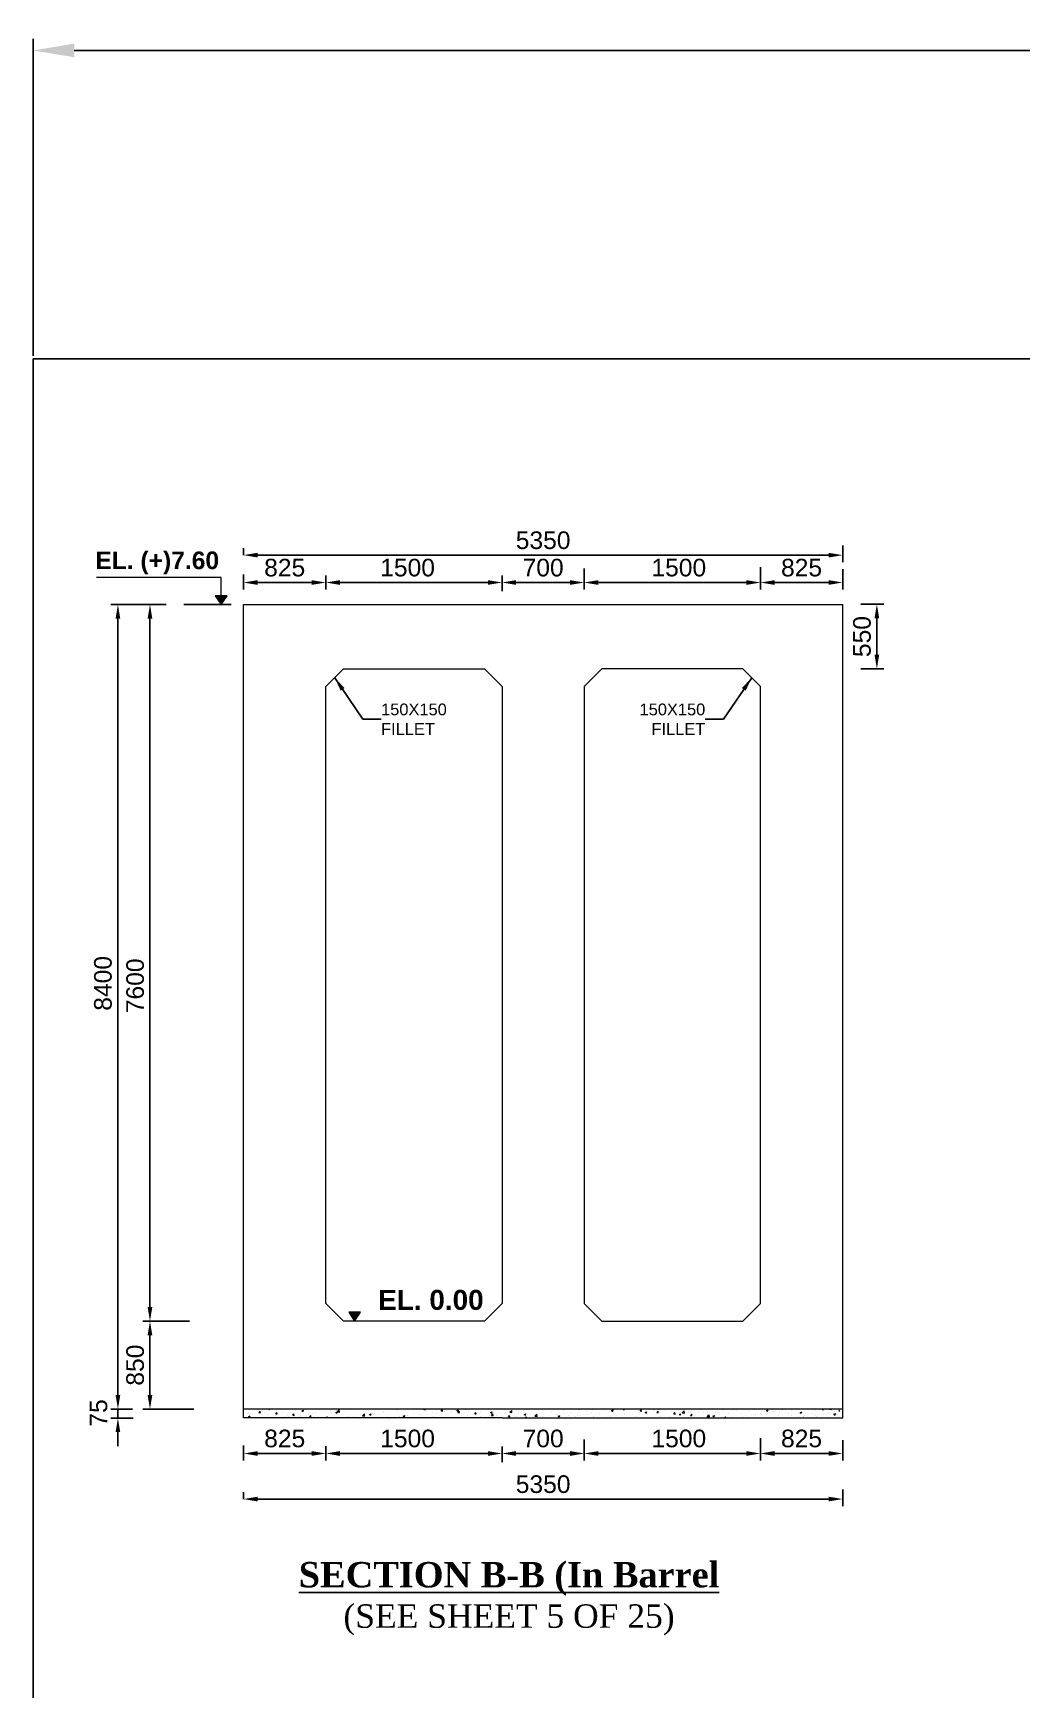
# Model space of a CAD drawing. Extents: x -358915 to 1258323, y -1667244 to -305611.
# Drawn here: x 348908 to 357326, y -1472801 to -1458699 of the extents above; entities that cross this region are included whole.
import ezdxf

# ---------------------------------------------------------------- set-up
doc = ezdxf.new("R2010")
doc.units = 0
doc.header["$LTSCALE"] = 300
doc.header["$MEASUREMENT"] = 0
doc.layers.get('0').update_dxf_attribs({"linetype": 'CONTINUOUS'})
doc.layers.get('DEFPOINTS').update_dxf_attribs({"linetype": 'CONTINUOUS'})
for name, color, linetype in [('Box', 7, 'CONTINUOUS'), ('LINE', 7, 'CONTINUOUS'), ('TEXT', 10, 'CONTINUOUS'), ('TXT', 7, 'CONTINUOUS')]:
    doc.layers.add(name, color=color, linetype=linetype)
doc.layers.add('Dim', color=7, linetype='CONTINUOUS', lineweight=9)
doc.styles.add('Arial', font='arial.ttf')
doc.styles.add('DIM', font='isocp3.shx')
doc.dimstyles.new('3', dxfattribs={"dimtxt": 225, "dimasz": 350, "dimexe": 100, "dimexo": 25, "dimgap": 9, "dimtad": 0, "dimdec": 0, "dimzin": 0, "dimdsep": 46, "dimtxsty": 'Standard', "dimcen": 0, "dimclrd": 5, "dimclre": 6, "dimclrt": 256, "dimadec": 0, "dimazin": 0, "dimtfac": 1, "dimtdec": 0, "dimtofl": 0, "dimtmove": 2, "dimatfit": 3, "dimfxl": 1, "dimtolj": 1, "dimtzin": 0, "dimarcsym": 0})
doc.dimstyles.new('dim_60', dxfattribs={"dimtxt": 120, "dimasz": 120, "dimexe": 60, "dimexo": 60, "dimgap": 50, "dimtad": 1, "dimdec": 0, "dimzin": 0, "dimdsep": 46, "dimtxsty": 'DIM', "dimcen": 0.09, "dimclrd": 5, "dimclre": 5, "dimclrt": 7, "dimadec": 0, "dimazin": 0, "dimtfac": 1, "dimtdec": 0, "dimtmove": 0, "dimatfit": 3, "dimfxl": 1, "dimtolj": 1, "dimtzin": 0, "dimarcsym": 0})

# ---------------------------------------------------------------- blocks, each defined once
blk = doc.blocks.new('*D307')
at = {"layer": 'DEFPOINTS', "color": 0, "transparency": 16777216}
for p in [(349903, -1463562), (350100, -1463562), (349947, -1469662)]:
    blk.add_point(p, dxfattribs=at)
at = {"layer": 'Dim', "color": 5, "lineweight": -2, "transparency": 16777216}
for p, q in [((350040, -1463562), (349843, -1463562)), ((349903, -1469542), (349903, -1463682)), ((349887, -1469662), (349843, -1469662))]:
    blk.add_line(p, q, dxfattribs=at)
at = {"layer": 'Dim', "color": 5, "transparency": 16777216}
for points in [[(349883, -1463682), (349923, -1463682), (349903, -1463562)], [(349883, -1469542), (349923, -1469542), (349903, -1469662)]]:
    blk.add_solid(points, dxfattribs=at)
at = {"layer": 'Dim', "color": 7, "transparency": 16777216, "insert": (349777, -1466808), "char_height": 150, "attachment_point": 5, "rotation": 90, "style": 'Arial'}
blk.add_mtext('\\A1;7600', dxfattribs=at)
blk = doc.blocks.new('*D308')
at = {"layer": 'DEFPOINTS', "color": 0, "transparency": 16777216}
for p in [(351400, -1463254), (352900, -1463375), (352900, -1463510)]:
    blk.add_point(p, dxfattribs=at)
at = {"layer": 'Dim', "color": 5, "lineweight": -2, "transparency": 16777216}
for p, q in [((351400, -1463314), (351400, -1463435)), ((351520, -1463375), (352780, -1463375)), ((352900, -1463450), (352900, -1463315))]:
    blk.add_line(p, q, dxfattribs=at)
at = {"layer": 'Dim', "color": 5, "transparency": 16777216}
for points in [[(351520, -1463355), (351520, -1463395), (351400, -1463375)], [(352780, -1463355), (352780, -1463395), (352900, -1463375)]]:
    blk.add_solid(points, dxfattribs=at)
at = {"layer": 'Dim', "color": 7, "transparency": 16777216, "insert": (352096, -1463249), "char_height": 150, "attachment_point": 5, "style": 'Arial'}
blk.add_mtext('\\A1;1500', dxfattribs=at)
blk = doc.blocks.new('*D309')
at = {"layer": 'DEFPOINTS', "color": 0, "transparency": 16777216}
for p in [(349785, -1470412), (349630, -1470487), (349820, -1470487)]:
    blk.add_point(p, dxfattribs=at)
at = {"layer": 'Dim', "color": 5, "lineweight": -2, "transparency": 16777216}
for p, q in [((349630, -1470292), (349630, -1470172)), ((349725, -1470412), (349570, -1470412)), ((349630, -1470412), (349630, -1470487)), ((349760, -1470487), (349570, -1470487)), ((349630, -1470607), (349630, -1470727))]:
    blk.add_line(p, q, dxfattribs=at)
at = {"layer": 'Dim', "color": 5, "transparency": 16777216}
for points in [[(349610, -1470292), (349650, -1470292), (349630, -1470412)], [(349610, -1470607), (349650, -1470607), (349630, -1470487)]]:
    blk.add_solid(points, dxfattribs=at)
at = {"layer": 'Dim', "color": 7, "transparency": 16777216, "insert": (349465, -1470444), "char_height": 150, "attachment_point": 5, "rotation": 90, "style": 'Arial'}
blk.add_mtext('\\A1;75', dxfattribs=at)
blk = doc.blocks.new('*D310')
at = {"layer": 'DEFPOINTS', "color": 0, "transparency": 16777216}
for p in [(349903, -1469662), (350300, -1469662), (350336, -1470412)]:
    blk.add_point(p, dxfattribs=at)
at = {"layer": 'Dim', "color": 5, "lineweight": -2, "transparency": 16777216}
for p, q in [((350240, -1469662), (349843, -1469662)), ((349903, -1470292), (349903, -1469782)), ((350276, -1470412), (349843, -1470412))]:
    blk.add_line(p, q, dxfattribs=at)
at = {"layer": 'Dim', "color": 5, "transparency": 16777216}
for points in [[(349883, -1469782), (349923, -1469782), (349903, -1469662)], [(349883, -1470292), (349923, -1470292), (349903, -1470412)]]:
    blk.add_solid(points, dxfattribs=at)
at = {"layer": 'Dim', "color": 7, "transparency": 16777216, "insert": (349777, -1470037), "char_height": 150, "attachment_point": 5, "rotation": 90, "style": 'Arial'}
blk.add_mtext('\\A1;850', dxfattribs=at)
blk = doc.blocks.new('*D311')
at = {"layer": 'DEFPOINTS', "color": 0, "transparency": 16777216}
for p in [(350700, -1463247), (351400, -1463254), (350700, -1463375)]:
    blk.add_point(p, dxfattribs=at)
at = {"layer": 'Dim', "color": 5, "lineweight": -2, "transparency": 16777216}
for p, q in [((350700, -1463307), (350700, -1463435)), ((351280, -1463375), (350820, -1463375)), ((351400, -1463314), (351400, -1463435))]:
    blk.add_line(p, q, dxfattribs=at)
at = {"layer": 'Dim', "color": 5, "transparency": 16777216}
for points in [[(350820, -1463355), (350820, -1463395), (350700, -1463375)], [(351280, -1463355), (351280, -1463395), (351400, -1463375)]]:
    blk.add_solid(points, dxfattribs=at)
at = {"layer": 'Dim', "color": 7, "transparency": 16777216, "insert": (351050, -1463249), "char_height": 150, "attachment_point": 5, "style": 'Arial'}
blk.add_mtext('\\A1;825', dxfattribs=at)
blk = doc.blocks.new('*D312')
at = {"layer": 'DEFPOINTS', "color": 0, "transparency": 16777216}
for p in [(353600, -1463225), (353600, -1463375), (352900, -1463489)]:
    blk.add_point(p, dxfattribs=at)
at = {"layer": 'Dim', "color": 5, "lineweight": -2, "transparency": 16777216}
for p, q in [((352900, -1463429), (352900, -1463315)), ((353020, -1463375), (353480, -1463375)), ((353600, -1463285), (353600, -1463435))]:
    blk.add_line(p, q, dxfattribs=at)
at = {"layer": 'Dim', "color": 5, "transparency": 16777216}
for points in [[(353020, -1463355), (353020, -1463395), (352900, -1463375)], [(353480, -1463355), (353480, -1463395), (353600, -1463375)]]:
    blk.add_solid(points, dxfattribs=at)
at = {"layer": 'Dim', "color": 7, "transparency": 16777216, "insert": (353250, -1463249), "char_height": 150, "attachment_point": 5, "style": 'Arial'}
blk.add_mtext('\\A1;700', dxfattribs=at)
blk = doc.blocks.new('*D313')
at = {"layer": 'DEFPOINTS', "color": 0, "transparency": 16777216}
for p in [(355800, -1463001), (350700, -1463202), (355800, -1463142)]:
    blk.add_point(p, dxfattribs=at)
at = {"layer": 'Dim', "color": 5, "lineweight": -2, "transparency": 16777216}
for p, q in [((350700, -1463142), (350700, -1463082)), ((355800, -1463061), (355800, -1463202)), ((350820, -1463142), (355680, -1463142))]:
    blk.add_line(p, q, dxfattribs=at)
at = {"layer": 'Dim', "color": 5, "transparency": 16777216}
for points in [[(350820, -1463122), (350820, -1463162), (350700, -1463142)], [(355680, -1463122), (355680, -1463162), (355800, -1463142)]]:
    blk.add_solid(points, dxfattribs=at)
at = {"layer": 'Dim', "color": 7, "transparency": 16777216, "insert": (353250, -1463016), "char_height": 150, "attachment_point": 5, "style": 'Arial'}
blk.add_mtext('\\A1;5350', dxfattribs=at)
blk = doc.blocks.new('*D314')
at = {"layer": 'DEFPOINTS', "color": 0, "transparency": 16777216}
for p in [(349913, -1463562), (349630, -1470412), (349813, -1470412)]:
    blk.add_point(p, dxfattribs=at)
at = {"layer": 'Dim', "color": 5, "lineweight": -2, "transparency": 16777216}
for p, q in [((349853, -1463562), (349570, -1463562)), ((349630, -1463682), (349630, -1470292)), ((349753, -1470412), (349570, -1470412))]:
    blk.add_line(p, q, dxfattribs=at)
at = {"layer": 'Dim', "color": 5, "transparency": 16777216}
for points in [[(349610, -1463682), (349650, -1463682), (349630, -1463562)], [(349610, -1470292), (349650, -1470292), (349630, -1470412)]]:
    blk.add_solid(points, dxfattribs=at)
at = {"layer": 'Dim', "color": 7, "transparency": 16777216, "insert": (349503, -1466787), "char_height": 150, "attachment_point": 5, "rotation": 90, "style": 'Arial'}
blk.add_mtext('\\A1;8400', dxfattribs=at)
blk = doc.blocks.new('*D315')
at = {"layer": 'DEFPOINTS', "color": 0, "transparency": 16777216}
for p in [(353600, -1463197), (355100, -1463253), (353600, -1463375)]:
    blk.add_point(p, dxfattribs=at)
at = {"layer": 'Dim', "color": 5, "lineweight": -2, "transparency": 16777216}
for p, q in [((353600, -1463257), (353600, -1463435)), ((354980, -1463375), (353720, -1463375)), ((355100, -1463313), (355100, -1463435))]:
    blk.add_line(p, q, dxfattribs=at)
at = {"layer": 'Dim', "color": 5, "transparency": 16777216}
for points in [[(353720, -1463355), (353720, -1463395), (353600, -1463375)], [(354980, -1463355), (354980, -1463395), (355100, -1463375)]]:
    blk.add_solid(points, dxfattribs=at)
at = {"layer": 'Dim', "color": 7, "transparency": 16777216, "insert": (354405, -1463249), "char_height": 150, "attachment_point": 5, "style": 'Arial'}
blk.add_mtext('\\A1;1500', dxfattribs=at)
blk = doc.blocks.new('*D316')
at = {"layer": 'DEFPOINTS', "color": 0, "transparency": 16777216}
for p in [(355100, -1463185), (355800, -1463202), (355800, -1463375)]:
    blk.add_point(p, dxfattribs=at)
at = {"layer": 'Dim', "color": 5, "lineweight": -2, "transparency": 16777216}
for p, q in [((355100, -1463245), (355100, -1463435)), ((355800, -1463262), (355800, -1463435)), ((355220, -1463375), (355680, -1463375))]:
    blk.add_line(p, q, dxfattribs=at)
at = {"layer": 'Dim', "color": 5, "transparency": 16777216}
for points in [[(355220, -1463355), (355220, -1463395), (355100, -1463375)], [(355680, -1463355), (355680, -1463395), (355800, -1463375)]]:
    blk.add_solid(points, dxfattribs=at)
at = {"layer": 'Dim', "color": 7, "transparency": 16777216, "insert": (355450, -1463249), "char_height": 150, "attachment_point": 5, "style": 'Arial'}
blk.add_mtext('\\A1;825', dxfattribs=at)
blk = doc.blocks.new('*D336')
at = {"layer": 'DEFPOINTS', "color": 0, "transparency": 16777216}
for p in [(355895, -1463560), (355895, -1464110), (356091, -1464110)]:
    blk.add_point(p, dxfattribs=at)
at = {"layer": 'Dim', "color": 5, "lineweight": -2, "transparency": 16777216}
for p, q in [((355955, -1463560), (356151, -1463560)), ((356091, -1463680), (356091, -1463990)), ((355955, -1464110), (356151, -1464110))]:
    blk.add_line(p, q, dxfattribs=at)
at = {"layer": 'Dim', "color": 5, "transparency": 16777216}
for points in [[(356071, -1463680), (356111, -1463680), (356091, -1463560)], [(356071, -1463990), (356111, -1463990), (356091, -1464110)]]:
    blk.add_solid(points, dxfattribs=at)
at = {"layer": 'Dim', "color": 7, "transparency": 16777216, "insert": (355965, -1463835), "char_height": 150, "attachment_point": 5, "rotation": 90, "style": 'Arial'}
blk.add_mtext('\\A1;550', dxfattribs=at)
blk = doc.blocks.new('*D380')
at = {"layer": 'DEFPOINTS', "color": 0, "transparency": 16777216}
for p in [(355800, -1471036), (350700, -1471237), (355800, -1471177)]:
    blk.add_point(p, dxfattribs=at)
at = {"layer": 'Dim', "color": 5, "lineweight": -2, "transparency": 16777216}
for p, q in [((350700, -1471177), (350700, -1471117)), ((355800, -1471096), (355800, -1471237)), ((350820, -1471177), (355680, -1471177))]:
    blk.add_line(p, q, dxfattribs=at)
at = {"layer": 'Dim', "color": 5, "transparency": 16777216}
for points in [[(350820, -1471157), (350820, -1471197), (350700, -1471177)], [(355680, -1471157), (355680, -1471197), (355800, -1471177)]]:
    blk.add_solid(points, dxfattribs=at)
at = {"layer": 'Dim', "color": 7, "transparency": 16777216, "insert": (353250, -1471051), "char_height": 150, "attachment_point": 5, "style": 'Arial'}
blk.add_mtext('\\A1;5350', dxfattribs=at)
blk = doc.blocks.new('*D381')
at = {"layer": 'DEFPOINTS', "color": 0, "transparency": 16777216}
for p in [(351400, -1470668), (352900, -1470789), (352900, -1470923)]:
    blk.add_point(p, dxfattribs=at)
at = {"layer": 'Dim', "color": 5, "lineweight": -2, "transparency": 16777216}
for p, q in [((351400, -1470728), (351400, -1470849)), ((352900, -1470863), (352900, -1470729)), ((351520, -1470789), (352780, -1470789))]:
    blk.add_line(p, q, dxfattribs=at)
at = {"layer": 'Dim', "color": 5, "transparency": 16777216}
for points in [[(351520, -1470769), (351520, -1470809), (351400, -1470789)], [(352780, -1470769), (352780, -1470809), (352900, -1470789)]]:
    blk.add_solid(points, dxfattribs=at)
at = {"layer": 'Dim', "color": 7, "transparency": 16777216, "insert": (352096, -1470662), "char_height": 150, "attachment_point": 5, "style": 'Arial'}
blk.add_mtext('\\A1;1500', dxfattribs=at)
blk = doc.blocks.new('*D382')
at = {"layer": 'DEFPOINTS', "color": 0, "transparency": 16777216}
for p in [(350700, -1470661), (351400, -1470668), (350700, -1470789)]:
    blk.add_point(p, dxfattribs=at)
at = {"layer": 'Dim', "color": 5, "lineweight": -2, "transparency": 16777216}
for p, q in [((350700, -1470721), (350700, -1470849)), ((351400, -1470728), (351400, -1470849)), ((351280, -1470789), (350820, -1470789))]:
    blk.add_line(p, q, dxfattribs=at)
at = {"layer": 'Dim', "color": 5, "transparency": 16777216}
for points in [[(350820, -1470769), (350820, -1470809), (350700, -1470789)], [(351280, -1470769), (351280, -1470809), (351400, -1470789)]]:
    blk.add_solid(points, dxfattribs=at)
at = {"layer": 'Dim', "color": 7, "transparency": 16777216, "insert": (351050, -1470662), "char_height": 150, "attachment_point": 5, "style": 'Arial'}
blk.add_mtext('\\A1;825', dxfattribs=at)
blk = doc.blocks.new('*D383')
at = {"layer": 'DEFPOINTS', "color": 0, "transparency": 16777216}
for p in [(353600, -1470638), (353600, -1470789), (352900, -1470902)]:
    blk.add_point(p, dxfattribs=at)
at = {"layer": 'Dim', "color": 5, "lineweight": -2, "transparency": 16777216}
for p, q in [((352900, -1470842), (352900, -1470729)), ((353600, -1470698), (353600, -1470849)), ((353020, -1470789), (353480, -1470789))]:
    blk.add_line(p, q, dxfattribs=at)
at = {"layer": 'Dim', "color": 5, "transparency": 16777216}
for points in [[(353020, -1470769), (353020, -1470809), (352900, -1470789)], [(353480, -1470769), (353480, -1470809), (353600, -1470789)]]:
    blk.add_solid(points, dxfattribs=at)
at = {"layer": 'Dim', "color": 7, "transparency": 16777216, "insert": (353250, -1470662), "char_height": 150, "attachment_point": 5, "style": 'Arial'}
blk.add_mtext('\\A1;700', dxfattribs=at)
blk = doc.blocks.new('*D384')
at = {"layer": 'DEFPOINTS', "color": 0, "transparency": 16777216}
for p in [(353600, -1470611), (355100, -1470667), (353600, -1470789)]:
    blk.add_point(p, dxfattribs=at)
at = {"layer": 'Dim', "color": 5, "lineweight": -2, "transparency": 16777216}
for p, q in [((353600, -1470671), (353600, -1470849)), ((355100, -1470727), (355100, -1470849)), ((354980, -1470789), (353720, -1470789))]:
    blk.add_line(p, q, dxfattribs=at)
at = {"layer": 'Dim', "color": 5, "transparency": 16777216}
for points in [[(353720, -1470769), (353720, -1470809), (353600, -1470789)], [(354980, -1470769), (354980, -1470809), (355100, -1470789)]]:
    blk.add_solid(points, dxfattribs=at)
at = {"layer": 'Dim', "color": 7, "transparency": 16777216, "insert": (354405, -1470662), "char_height": 150, "attachment_point": 5, "style": 'Arial'}
blk.add_mtext('\\A1;1500', dxfattribs=at)
blk = doc.blocks.new('*D385')
at = {"layer": 'DEFPOINTS', "color": 0, "transparency": 16777216}
for p in [(355100, -1470599), (355800, -1470616), (355800, -1470789)]:
    blk.add_point(p, dxfattribs=at)
at = {"layer": 'Dim', "color": 5, "lineweight": -2, "transparency": 16777216}
for p, q in [((355100, -1470659), (355100, -1470849)), ((355800, -1470676), (355800, -1470849)), ((355220, -1470789), (355680, -1470789))]:
    blk.add_line(p, q, dxfattribs=at)
at = {"layer": 'Dim', "color": 5, "transparency": 16777216}
for points in [[(355220, -1470769), (355220, -1470809), (355100, -1470789)], [(355680, -1470769), (355680, -1470809), (355800, -1470789)]]:
    blk.add_solid(points, dxfattribs=at)
at = {"layer": 'Dim', "color": 7, "transparency": 16777216, "insert": (355450, -1470662), "char_height": 150, "attachment_point": 5, "style": 'Arial'}
blk.add_mtext('\\A1;825', dxfattribs=at)
blk = doc.blocks.new('*D1498')
at = {"layer": 'DEFPOINTS', "color": 0, "ltscale": 0.5, "transparency": 16777216}
for p in [(384873, -1458846), (348908, -1461471), (384873, -1461471)]:
    blk.add_point(p, dxfattribs=at)
at = {"layer": 'LINE', "color": 6, "lineweight": -2, "ltscale": 0.5, "transparency": 16777216}
for p, q in [((348908, -1461446), (348908, -1458746)), ((384873, -1461446), (384873, -1458746))]:
    blk.add_line(p, q, dxfattribs=at)
at = {"layer": 'LINE', "color": 5, "lineweight": -2, "ltscale": 0.5, "transparency": 16777216}
for p, q in [((349258, -1458846), (366357, -1458846)), ((384523, -1458846), (367425, -1458846))]:
    blk.add_line(p, q, dxfattribs=at)
at = {"layer": 'LINE', "color": 5, "ltscale": 0.5, "transparency": 16777216}
for points in [[(349258, -1458788), (349258, -1458904), (348908, -1458846)], [(384523, -1458788), (384523, -1458904), (384873, -1458846)]]:
    blk.add_solid(points, dxfattribs=at)
at = {"layer": 'LINE', "ltscale": 0.5, "transparency": 16777216, "insert": (366891, -1458846), "char_height": 225, "attachment_point": 5}
blk.add_mtext('\\A1;35965', dxfattribs=at)

msp = doc.modelspace()

# ---------------------------------------------------------------- hatches: boundary and pattern name
at = {"layer": 'Dim', "ltscale": 500}
h = msp.add_hatch(color=15, dxfattribs=at)
h.dxf.hatch_style = 1
h.paths.add_polyline_path([(350509, -1463487.3), (350459.3, -1463487.3), (350509, -1463561.2)])
h.paths.add_polyline_path([(350558.7, -1463487.3), (350509, -1463487.3), (350509, -1463561.2)])
h = msp.add_hatch(color=15, dxfattribs=at)
h.dxf.hatch_style = 1
h.paths.add_polyline_path([(351644.9, -1469587.3), (351595.2, -1469587.3), (351644.9, -1469661.2)])
h.paths.add_polyline_path([(351694.6, -1469587.3), (351644.9, -1469587.3), (351644.9, -1469661.2)])

# ---------------------------------------------------------------- linework, layer by layer
at = {"color": 7, "lineweight": 15}
for p, q in [((355800.4, -1470411.2), (350700.4, -1470411.2)), ((352900.6, -1470485.7), (350700.4, -1470485.7)), ((352900.6, -1470485.7), (355800.4, -1470485.7))]:
    msp.add_line(p, q, dxfattribs=at)
for points in [[(350700.4, -1470485.7), (350700.4, -1463561.2)], [(350700.4, -1463561.2), (355800.4, -1463561.2)], [(355800.4, -1470485.7), (355800.4, -1463561.2)]]:
    msp.add_lwpolyline(points, dxfattribs=at)
for points in [[(351550.4, -1464110.1), (352750.4, -1464110.1), (352900.4, -1464260.1), (352900.4, -1469511.2), (352750.4, -1469661.2), (351550.4, -1469661.2), (351400.4, -1469511.2), (351400.4, -1464260.1)], [(354950.4, -1464110.1), (353750.4, -1464110.1), (353600.4, -1464260.1), (353600.4, -1469511.2), (353750.4, -1469661.2), (354950.4, -1469661.2), (355100.4, -1469511.2), (355100.4, -1464260.1)]]:
    msp.add_lwpolyline(points, close=True, dxfattribs=at)
at = {"layer": 'Box', "color": 8}
msp.add_lwpolyline([(350594.8, -1463561.2), (350191.5, -1463561.2)], dxfattribs=at)
at = {"layer": 'Dim', "ltscale": 500}
msp.add_lwpolyline([(350509, -1463487.3), (350509, -1463333.3), (349447, -1463333.3)], dxfattribs=at)
for points in [[(350509, -1463561.2), (350558.7, -1463487.3), (350459.3, -1463487.3)], [(351644.9, -1469661.2), (351694.6, -1469587.3), (351595.2, -1469587.3)]]:
    msp.add_lwpolyline(points, close=True, dxfattribs=at)
at = {"layer": 'LINE', "lineweight": 18}
msp.add_line((350700.4, -1469661.2), (350700.4, -1469660.1), dxfattribs=at)
at = {"layer": 'LINE', "color": 2, "lineweight": 15}
for p, q in [((350732.5, -1470445), (350732.5, -1470445)), ((350741.5, -1470472.7), (350755.5, -1470467.3)), ((350744.6, -1470437.1), (350744.6, -1470437.1)), ((350751.5, -1470479.4), (350755.5, -1470467.3)), ((350757, -1470454.6), (350757, -1470454.6)), ((350773.5, -1470451.3), (350773.5, -1470451.3)), ((350831, -1470438.9), (350840.7, -1470427.4)), ((350831, -1470438.9), (350843, -1470440)), ((350843, -1470440), (350840.7, -1470427.4)), ((350858.8, -1470428.4), (350858.8, -1470428.4)), ((350861.2, -1470417.1), (350861.2, -1470417.1)), ((350863.8, -1470459.1), (350863.8, -1470459.1)), ((350876.2, -1470437.3), (350876.2, -1470437.3)), ((350908.9, -1470421.8), (350908.9, -1470421.8)), ((350909.1, -1470461), (350909.1, -1470461)), ((350914, -1470411.2), (350919.5, -1470414.9)), ((350919.5, -1470414.9), (350920.8, -1470411.2)), ((350970.5, -1470463.6), (350970.5, -1470463.6)), ((350974.5, -1470451.5), (350984.1, -1470440)), ((350974.5, -1470451.5), (350986.4, -1470452.5)), ((350977.2, -1470424.5), (350977.2, -1470424.5)), ((350986.4, -1470452.5), (350984.1, -1470440)), ((350984.6, -1470411.8), (350984.6, -1470411.8)), ((351025.8, -1470441), (351025.8, -1470441)), ((351077.3, -1470468.1), (351077.3, -1470468.1)), ((351108.4, -1470467.5), (351108.4, -1470467.5)), ((351117.9, -1470464), (351127.6, -1470452.5)), ((351117.9, -1470464), (351129.9, -1470465.1)), ((351129.9, -1470465.1), (351127.6, -1470452.5)), ((351142.4, -1470420.9), (351142.4, -1470420.9)), ((351181.3, -1470462), (351181.3, -1470462)), ((351184.1, -1470457.5), (351184.1, -1470457.5)), ((351197, -1470424.2), (351211, -1470418.8)), ((351197, -1470424.2), (351207, -1470430.9)), ((351207, -1470430.9), (351211, -1470418.8)), ((351261.4, -1470476.6), (351271, -1470465.1)), ((351273.3, -1470477.6), (351271, -1470465.1)), ((351282.4, -1470449.2), (351282.4, -1470449.2)), ((351310.5, -1470440.9), (351310.5, -1470440.9)), ((351360.5, -1470434.3), (351360.5, -1470434.3)), ((351386.2, -1470434.2), (351386.2, -1470434.2)), ((351436.3, -1470424.3), (351436.3, -1470424.3)), ((351452.1, -1470450.9), (351452.1, -1470450.9)), ((351484.4, -1470440.2), (351498.4, -1470434.9)), ((351484.4, -1470440.2), (351494.4, -1470447)), ((351488.9, -1470420.1), (351488.9, -1470420.1)), ((351494.4, -1470447), (351498.4, -1470434.9)), ((351499, -1470434.5), (351516.8, -1470437.3)), ((351499.1, -1470434.4), (351514.7, -1470418.2)), ((351516.8, -1470437.3), (351514.6, -1470418.3)), ((351568.7, -1470430.9), (351568.7, -1470430.9)), ((351691.4, -1470458.9), (351691.4, -1470458.9)), ((351712.5, -1470467.5), (351728.1, -1470451.3)), ((351712.5, -1470467.6), (351730.3, -1470470.4)), ((351730.3, -1470470.4), (351728, -1470451.4)), ((351762.1, -1470453.4), (351762.1, -1470453.4)), ((351771.9, -1470456.3), (351785.9, -1470450.9)), ((351771.9, -1470456.3), (351781.8, -1470463)), ((351781.8, -1470463), (351785.9, -1470450.9)), ((351794.1, -1470444.8), (351794.1, -1470444.8)), ((351812.2, -1470446.8), (351812.2, -1470446.8)), ((351887.9, -1470436.8), (351887.9, -1470436.8)), ((351895.1, -1470432), (351895.1, -1470432)), ((351999, -1470417), (351999, -1470417)), ((352014.2, -1470420.2), (352014.2, -1470420.2)), ((352059.3, -1470472.3), (352073.3, -1470466.9)), ((352064.3, -1470413.6), (352064.3, -1470413.6)), ((352069.2, -1470479), (352073.3, -1470466.9)), ((352143.6, -1470450.1), (352143.6, -1470450.1)), ((352200.3, -1470456.7), (352200.3, -1470456.7)), ((352213.7, -1470465.9), (352213.7, -1470465.9)), ((352232.4, -1470411.2), (352237.3, -1470414.5)), ((352237.3, -1470414.5), (352238.4, -1470411.2)), ((352237.8, -1470414), (352240.1, -1470411.2)), ((352237.8, -1470414), (352249.7, -1470415)), ((352249.7, -1470415), (352249, -1470411.2)), ((352260.3, -1470430.1), (352260.3, -1470430.1)), ((352263.8, -1470459.3), (352263.8, -1470459.3)), ((352290.7, -1470415.5), (352290.7, -1470415.5)), ((352304.1, -1470441.7), (352304.1, -1470441.7)), ((352339.5, -1470449.3), (352339.5, -1470449.3)), ((352381.2, -1470426.5), (352390.9, -1470415.1)), ((352381.2, -1470426.5), (352393.2, -1470427.6)), ((352393.2, -1470427.6), (352390.9, -1470415.1)), ((352397.4, -1470420), (352397.4, -1470420)), ((352406.8, -1470427.6), (352406.8, -1470427.6)), ((352424.8, -1470454), (352424.8, -1470454)), ((352465.8, -1470432.7), (352465.8, -1470432.7)), ((352504.2, -1470424.5), (352504.2, -1470424.5)), ((352507.8, -1470414.8), (352507.8, -1470414.8)), ((352514.8, -1470423.8), (352528.8, -1470418.4)), ((352514.8, -1470423.8), (352524.7, -1470430.5)), ((352515.9, -1470426.1), (352515.9, -1470426.1)), ((352524.7, -1470430.5), (352528.8, -1470418.4)), ((352524.7, -1470439.1), (352534.3, -1470427.6)), ((352524.7, -1470439.1), (352536.6, -1470440.1)), ((352536.6, -1470440.1), (352534.3, -1470427.6)), ((352541.5, -1470434), (352541.5, -1470434)), ((352591.7, -1470416.1), (352591.7, -1470416.1)), ((352609.3, -1470466.4), (352609.3, -1470466.4)), ((352610.9, -1470429.1), (352610.9, -1470429.1)), ((352658.1, -1470413.9), (352658.1, -1470413.9)), ((352668.1, -1470451.6), (352677.8, -1470440.2)), ((352668.1, -1470451.6), (352680.1, -1470452.7)), ((352680.1, -1470452.7), (352677.8, -1470440.2)), ((352712, -1470452.3), (352712, -1470452.3)), ((352717.7, -1470433.6), (352717.7, -1470433.6)), ((352791.2, -1470461.8), (352791.2, -1470461.8)), ((352802.2, -1470439.8), (352816.2, -1470434.4)), ((352802.2, -1470439.8), (352812.1, -1470446.5)), ((352811.6, -1470464.2), (352821.2, -1470452.7)), ((352811.6, -1470464.2), (352823.5, -1470465.2)), ((352812.1, -1470446.5), (352816.2, -1470434.4)), ((352813, -1470439.5), (352813, -1470439.5)), ((352823.5, -1470465.2), (352821.2, -1470452.7)), ((352824.5, -1470438.1), (352824.5, -1470438.1)), ((352851.1, -1470463.9), (352851.1, -1470463.9)), ((352916.9, -1470424.5), (352916.9, -1470424.5)), ((352917.5, -1470445.2), (352917.5, -1470445.2)), ((352931.2, -1470442.6), (352931.2, -1470442.6)), ((352955, -1470476.7), (352964.7, -1470465.3)), ((352967, -1470477.8), (352964.7, -1470465.3)), ((352966.6, -1470438.3), (352984.4, -1470441.1)), ((352966.7, -1470438.2), (352982.3, -1470422)), ((352967.5, -1470438.6), (352967.5, -1470438.6)), ((352967.8, -1470443.9), (352967.8, -1470443.9)), ((352984.4, -1470441.1), (352982.2, -1470422.1)), ((353038, -1470447.1), (353038, -1470447.1)), ((353043.3, -1470428.6), (353043.3, -1470428.6)), ((353084.4, -1470423.9), (353084.4, -1470423.9)), ((353089.6, -1470455.8), (353103.6, -1470450.4)), ((353089.6, -1470455.8), (353099.6, -1470462.5)), ((353099.6, -1470462.5), (353103.6, -1470450.4)), ((353118.2, -1470464.2), (353118.2, -1470464.2)), ((353144.8, -1470451.6), (353144.8, -1470451.6)), ((353169.6, -1470412), (353169.6, -1470412)), ((353180.2, -1470471.3), (353195.7, -1470455.1)), ((353197.9, -1470474.2), (353195.7, -1470455.2)), ((353222, -1470449.2), (353222, -1470449.2)), ((353251.5, -1470456.1), (353251.5, -1470456.1)), ((353324.7, -1470435.1), (353324.7, -1470435.1)), ((353358.3, -1470460.6), (353358.3, -1470460.6)), ((353369.1, -1470457.7), (353369.1, -1470457.7)), ((353377, -1470471.8), (353391, -1470466.5)), ((353387, -1470478.6), (353391, -1470466.5)), ((353419.2, -1470451.1), (353419.2, -1470451.1)), ((353425.7, -1470422.3), (353425.7, -1470422.3)), ((353465.1, -1470465.1), (353465.1, -1470465.1)), ((353494.9, -1470441.1), (353494.9, -1470441.1)), ((353542.7, -1470463.1), (353542.7, -1470463.1)), ((353550.8, -1470411.2), (353555, -1470414)), ((353555, -1470414), (353556, -1470411.2)), ((353621.2, -1470424.5), (353621.2, -1470424.5)), ((353629.9, -1470459.8), (353629.9, -1470459.8)), ((353659.3, -1470443.1), (353659.3, -1470443.1)), ((353671.3, -1470417.9), (353671.3, -1470417.9)), ((353730.9, -1470447), (353730.9, -1470447)), ((353776, -1470423.1), (353776, -1470423.1)), ((353823.9, -1470467), (353823.9, -1470467)), ((353832.5, -1470423.4), (353846.5, -1470418)), ((353832.5, -1470423.4), (353842.5, -1470430.1)), ((353834.8, -1470432), (353834.8, -1470432)), ((353842.5, -1470430.1), (353846.5, -1470418)), ((353870.8, -1470463.6), (353870.8, -1470463.6)), ((353931.5, -1470414.2), (353934, -1470411.2)), ((353931.5, -1470414.2), (353943.4, -1470415.2)), ((353937.5, -1470417.9), (353937.5, -1470417.9)), ((353940.5, -1470447), (353940.5, -1470447)), ((353943.4, -1470415.2), (353942.7, -1470411.2)), ((353946.6, -1470453.6), (353946.6, -1470453.6)), ((354057.2, -1470426.9), (354057.2, -1470426.9)), ((354072.9, -1470437), (354072.9, -1470437)), ((354074.9, -1470426.7), (354084.6, -1470415.2)), ((354074.9, -1470426.7), (354086.9, -1470427.8)), ((354080.8, -1470412.9), (354080.8, -1470412.9)), ((354086.9, -1470427.8), (354084.5, -1470415.2)), ((354119.9, -1470439.4), (354133.9, -1470434)), ((354119.9, -1470439.4), (354129.9, -1470446.1)), ((354122.9, -1470430.4), (354122.9, -1470430.4)), ((354129.9, -1470446.1), (354133.9, -1470434)), ((354139.9, -1470456.7), (354139.9, -1470456.7)), ((354187.6, -1470417.4), (354187.6, -1470417.4)), ((354198.7, -1470420.4), (354198.7, -1470420.4)), ((354218.4, -1470439.3), (354228, -1470427.8)), ((354218.4, -1470439.3), (354230.3, -1470440.3)), ((354230.3, -1470440.3), (354228, -1470427.8)), ((354234.9, -1470411.2), (354238.6, -1470411.8)), ((354238.6, -1470411.8), (354238.5, -1470411.2)), ((354242.6, -1470442.6), (354242.6, -1470442.6)), ((354294.4, -1470421.9), (354294.4, -1470421.9)), ((354343.6, -1470429.8), (354343.6, -1470429.8)), ((354361.8, -1470451.8), (354371.5, -1470440.3)), ((354361.8, -1470451.8), (354373.8, -1470452.9)), ((354366.8, -1470456.9), (354366.8, -1470456.9)), ((354373.8, -1470452.9), (354371.5, -1470440.3)), ((354398.2, -1470466.1), (354398.2, -1470466.1)), ((354401.1, -1470426.4), (354401.1, -1470426.4)), ((354407.4, -1470455.4), (354421.4, -1470450)), ((354407.4, -1470455.4), (354417.3, -1470462.1)), ((354417.3, -1470462.1), (354421.4, -1470450)), ((354434.3, -1470442), (354449.9, -1470425.8)), ((354434.3, -1470442.1), (354452.1, -1470444.9)), ((354447.5, -1470414.8), (354447.5, -1470414.8)), ((354452.1, -1470444.9), (354449.8, -1470425.9)), ((354483.5, -1470436.9), (354483.5, -1470436.9)), ((354505.3, -1470464.4), (354514.9, -1470452.9)), ((354505.3, -1470464.4), (354517.2, -1470465.4)), ((354507.9, -1470431), (354507.9, -1470431)), ((354517.2, -1470465.4), (354514.9, -1470452.9)), ((354524.5, -1470449.5), (354524.5, -1470449.5)), ((354547.8, -1470467.3), (354547.8, -1470467.3)), ((354574.6, -1470442.9), (354574.6, -1470442.9)), ((354600.1, -1470416.8), (354600.1, -1470416.8)), ((354614.7, -1470435.5), (354614.7, -1470435.5)), ((354647.8, -1470475.1), (354663.4, -1470458.9)), ((354648.7, -1470476.9), (354658.4, -1470465.4)), ((354648.8, -1470454.5), (354648.8, -1470454.5)), ((354650.3, -1470432.9), (354650.3, -1470432.9)), ((354660.7, -1470478), (354658.4, -1470465.4)), ((354665.5, -1470478), (354663.3, -1470459)), ((354679.3, -1470413.1), (354679.3, -1470413.1)), ((354694.8, -1470471.4), (354708.8, -1470466)), ((354704.7, -1470478.1), (354708.8, -1470466)), ((354721.4, -1470440), (354721.4, -1470440)), ((354752.7, -1470439.5), (354752.7, -1470439.5)), ((354776.6, -1470416.3), (354776.6, -1470416.3)), ((354786, -1470417.6), (354786, -1470417.6)), ((354828.2, -1470444.5), (354828.2, -1470444.5)), ((354855.4, -1470425.4), (354855.4, -1470425.4)), ((354869.2, -1470411.2), (354872.8, -1470413.6)), ((354872.8, -1470413.6), (354873.6, -1470411.2)), ((354892.8, -1470422.1), (354892.8, -1470422.1)), ((354935, -1470449), (354935, -1470449)), ((354956.4, -1470412.6), (354956.4, -1470412.6)), ((354976.1, -1470462), (354976.1, -1470462)), ((354999.6, -1470426.6), (354999.6, -1470426.6)), ((355026.2, -1470455.4), (355026.2, -1470455.4)), ((355041.7, -1470453.5), (355041.7, -1470453.5)), ((355057.8, -1470464.2), (355057.8, -1470464.2)), ((355058.4, -1470456.1), (355058.4, -1470456.1)), ((355102, -1470445.4), (355102, -1470445.4)), ((355106.3, -1470431.2), (355106.3, -1470431.2)), ((355148.5, -1470458), (355148.5, -1470458)), ((355150.3, -1470422.9), (355164.3, -1470417.5)), ((355150.3, -1470422.9), (355160.2, -1470429.6)), ((355160.2, -1470429.6), (355164.3, -1470417.5)), ((355160.5, -1470450.1), (355160.5, -1470450.1)), ((355175, -1470436.1), (355175, -1470436.1)), ((355213.1, -1470435.7), (355213.1, -1470435.7)), ((355228.3, -1470428.8), (355228.3, -1470428.8)), ((355255.3, -1470462.5), (355255.3, -1470462.5)), ((355261.5, -1470437.3), (355261.5, -1470437.3)), ((355278.3, -1470422.2), (355278.3, -1470422.2)), ((355291.7, -1470416.1), (355291.7, -1470416.1)), ((355319.9, -1470440.2), (355319.9, -1470440.2)), ((355339.6, -1470460), (355339.6, -1470460)), ((355354.1, -1470412.2), (355354.1, -1470412.2)), ((355362, -1470467), (355362, -1470467)), ((355365.4, -1470422.3), (355365.4, -1470422.3)), ((355426.6, -1470444.7), (355426.6, -1470444.7)), ((355437.7, -1470438.9), (355451.7, -1470433.6)), ((355437.7, -1470438.9), (355447.6, -1470445.6)), ((355447.6, -1470445.6), (355451.7, -1470433.6)), ((355456.2, -1470439.9), (355456.2, -1470439.9)), ((355477.8, -1470467.9), (355477.8, -1470467.9)), ((355533.4, -1470449.2), (355533.4, -1470449.2)), ((355553.6, -1470457.9), (355553.6, -1470457.9)), ((355566.7, -1470462), (355566.7, -1470462)), ((355572.9, -1470419.9), (355572.9, -1470419.9)), ((355625.1, -1470414.3), (355627.8, -1470411.2)), ((355625.1, -1470414.3), (355637.1, -1470415.4)), ((355637.1, -1470415.4), (355636.3, -1470411.2)), ((355640.1, -1470453.7), (355640.1, -1470453.7)), ((355670.6, -1470447), (355670.6, -1470447)), ((355679.9, -1470441.3), (355679.9, -1470441.3)), ((355688.4, -1470412.8), (355706.2, -1470415.6)), ((355688.5, -1470412.7), (355690, -1470411.2)), ((355706.2, -1470415.6), (355705.7, -1470411.2)), ((355725.1, -1470455), (355739.1, -1470449.6)), ((355725.1, -1470455), (355735.1, -1470461.7)), ((355730, -1470434.7), (355730, -1470434.7)), ((355735.1, -1470461.7), (355739.1, -1470449.6)), ((355746.9, -1470458.2), (355746.9, -1470458.2)), ((355768.6, -1470426.9), (355774.3, -1470420)), ((355768.6, -1470426.9), (355774.3, -1470427.4)), ((355773.2, -1470433), (355773.2, -1470433)), ((350741.5, -1470472.7), (350751.5, -1470479.4)), ((350792.5, -1470481), (350792.5, -1470481)), ((350799.2, -1470481.4), (350799.2, -1470481.4)), ((351036.8, -1470485.7), (351043, -1470483.4)), ((351042.2, -1470485.7), (351043, -1470483.4)), ((351058.3, -1470474.1), (351058.3, -1470474.1)), ((351078.7, -1470476), (351078.7, -1470476)), ((351184.1, -1470472.6), (351184.1, -1470472.6)), ((351261.4, -1470476.6), (351273.3, -1470477.6)), ((351290.8, -1470477.1), (351290.8, -1470477.1)), ((351335.4, -1470470.9), (351335.4, -1470470.9)), ((351397.6, -1470481.6), (351397.6, -1470481.6)), ((351407.7, -1470485.7), (351414.5, -1470477.6)), ((351415.9, -1470485.7), (351414.5, -1470477.6)), ((351560, -1470480), (351560, -1470480)), ((351587.5, -1470473.9), (351587.5, -1470473.9)), ((351635.8, -1470470), (351635.8, -1470470)), ((351940.3, -1470485.7), (351941.6, -1470484.4)), ((351941.6, -1470485.7), (351941.5, -1470484.5)), ((351996.6, -1470483.6), (351996.6, -1470483.6)), ((352027, -1470470.1), (352027, -1470470.1)), ((352059.3, -1470472.3), (352069.2, -1470479)), ((352087.4, -1470482.5), (352087.4, -1470482.5)), ((352099.2, -1470469.5), (352099.2, -1470469.5)), ((352308.2, -1470474), (352308.2, -1470474)), ((352353.4, -1470485.7), (352360.7, -1470482.9)), ((352359.8, -1470485.7), (352360.7, -1470482.9)), ((352505.4, -1470481.4), (352505.4, -1470481.4)), ((352665.4, -1470478.4), (352665.4, -1470478.4)), ((352715.4, -1470471.8), (352715.4, -1470471.8)), ((352734.5, -1470483.9), (352734.5, -1470483.9)), ((352955, -1470476.7), (352967, -1470477.8)), ((353017.1, -1470477), (353017.1, -1470477)), ((353101.5, -1470485.7), (353108.1, -1470477.8)), ((353109.6, -1470485.7), (353108.1, -1470477.8)), ((353167.1, -1470484.3), (353167.1, -1470484.3)), ((353180.1, -1470471.4), (353197.9, -1470474.2)), ((353242.8, -1470474.3), (353242.8, -1470474.3)), ((353377, -1470471.8), (353387, -1470478.6)), ((353426.1, -1470483.1), (353426.1, -1470483.1)), ((353527.2, -1470473.9), (353527.2, -1470473.9)), ((353571.8, -1470469.7), (353571.8, -1470469.7)), ((353670.1, -1470485.7), (353678.5, -1470482.5)), ((353677.4, -1470485.7), (353678.5, -1470482.5)), ((353678.6, -1470474.2), (353678.6, -1470474.2)), ((353785.4, -1470478.7), (353785.4, -1470478.7)), ((353820.8, -1470470.2), (353820.8, -1470470.2)), ((353892.1, -1470483.2), (353892.1, -1470483.2)), ((353935, -1470484.5), (353935, -1470484.5)), ((354036.1, -1470471.7), (354036.1, -1470471.7)), ((354250.2, -1470476.9), (354250.2, -1470476.9)), ((354272.4, -1470482.7), (354272.4, -1470482.7)), ((354322.5, -1470476.1), (354322.5, -1470476.1)), ((354445.1, -1470481.4), (354445.1, -1470481.4)), ((354647.7, -1470475.2), (354665.5, -1470478)), ((354648.7, -1470476.9), (354660.7, -1470478)), ((354694.8, -1470471.4), (354704.7, -1470478.1)), ((354795.3, -1470485.7), (354801.8, -1470478)), ((354803.2, -1470485.7), (354801.8, -1470478)), ((354849.8, -1470478.6), (354849.8, -1470478.6)), ((354941.8, -1470476.1), (354941.8, -1470476.1)), ((354953.9, -1470479.2), (354953.9, -1470479.2)), ((354986.7, -1470485.7), (354996.2, -1470482)), ((354995, -1470485.7), (354996.2, -1470482)), ((355223, -1470480), (355223, -1470480)), ((355427.8, -1470474.5), (355427.8, -1470474.5)), ((355465.7, -1470474.8), (355465.7, -1470474.8)), ((355468.8, -1470471.5), (355468.8, -1470471.5)), ((355575.6, -1470476.1), (355575.6, -1470476.1)), ((355682.3, -1470480.6), (355682.3, -1470480.6)), ((355765.9, -1470469.9), (355765.9, -1470469.9))]:
    msp.add_line(p, q, dxfattribs=at)
at = {"layer": 'LINE', "lineweight": 15}
for p, q in [((351000.2, -1470485.7), (350999.9, -1470485.7)), ((354801, -1470485.7), (354801.3, -1470485.7)), ((355449.6, -1470485.7), (355449.9, -1470485.7))]:
    msp.add_line(p, q, dxfattribs=at)
at = {"layer": 'LINE'}
msp.add_lwpolyline([(384873.1, -1486903.5), (348908.2, -1486903.5), (348908.2, -1461471.1), (384873.1, -1461471.1)], close=True, dxfattribs=at)

# ---------------------------------------------------------------- texts
at = {"layer": 'TEXT', "color": 6, "width": 1465.654, "attachment_point": 6, "style": 'Arial'}
for s, insert, char_height in [('{\\fArial|b1|i0|c0|p34;EL. (+)7.60}', (350491.5, -1463208.9), 150), ('{\\fArial|b1|i0|c0|p34;EL. 0.00}', (352743.5, -1469482.4), 170)]:
    msp.add_mtext(s, dxfattribs=dict(at, insert=insert, char_height=char_height))
at = {"layer": 'TXT', "color": 0, "char_height": 100, "width": 1028.173, "style": 'Arial'}
for insert, attachment_point in [((351870.5, -1464538.5), 4), ((354630.3, -1464538.5), 6)]:
    msp.add_mtext('150X150\\PFILLET', dxfattribs=dict(at, insert=insert, attachment_point=attachment_point))
at = {"layer": 'TXT', "color": 0, "insert": (352959.6, -1472025.2), "char_height": 77.76, "width": 4918.982, "attachment_point": 5}
msp.add_mtext('{\\fTimes New Roman|b1|i0|c0|p18;\\H2.778x;\\L\\C6;SECTION B-B (In Barrel\\P\\fTimes New Roman|b0|i0|c0|p18;\\H0.9259x;\\l\\C0;(SEE SHEET 5 OF 25)}', dxfattribs=at)

# ---------------------------------------------------------------- dimensions: what is measured, and where the dimension line sits
at = {"layer": 'Dim'}
for base, p1, p2, text, picture, middle in [((355800.4, -1463142.4), (350700.4, -1463202.4), (355800.4, -1463001.2), '5350', '*D313', (353250.4, -1463015.7)), ((350700.4, -1463375.3), (351400.4, -1463254.1), (350700.4, -1463247.1), '825', '*D311', (351050.4, -1463248.7)), ((350700.4, -1470789), (351400.4, -1470667.7), (350700.4, -1470660.7), '825', '*D382', (351050.4, -1470662.4)), ((355800.4, -1471177.1), (350700.4, -1471237.1), (355800.4, -1471035.9), '5350', '*D380', (353250.4, -1471050.5))]:
    dim = msp.add_linear_dim(base=base, p1=p1, p2=p2, text=text, dimstyle='dim_60', override={"dimtxt": 150, "dimtxsty": 'Arial'}, dxfattribs=at)
    dim.commit()
    dim.dimension.update_dxf_attribs({"geometry": picture, "text_midpoint": middle})
for base, p1, p2, picture, middle in [((352900.4, -1463375.3), (351400.4, -1463254.1), (352900.4, -1463509.5), '*D308', (352096.2, -1463375.3)), ((352900.4, -1470789), (351400.4, -1470667.7), (352900.4, -1470923.2), '*D381', (352096.2, -1470789))]:
    dim = msp.add_linear_dim(base=base, p1=p1, p2=p2, text='1500', dimstyle='dim_60', override={"dimtxt": 150, "dimtxsty": 'Arial'}, dxfattribs=at)
    dim.commit()
    dim.dimension.update_dxf_attribs({"geometry": picture, "text_midpoint": middle, "dimtype": 160})
for base, p1, p2, text, picture, middle in [((353600.4, -1463375.3), (352900.4, -1463488.6), (353600.4, -1463224.7), '700', '*D312', (353250.4, -1463248.7)), ((355800.4, -1463375.3), (355100.4, -1463185.3), (355800.4, -1463202.4), '825', '*D316', (355450.4, -1463248.7)), ((353600.4, -1470789), (352900.4, -1470902.2), (353600.4, -1470638.3), '700', '*D383', (353250.4, -1470662.4)), ((355800.4, -1470789), (355100.4, -1470598.9), (355800.4, -1470616), '825', '*D385', (355450.4, -1470662.4))]:
    dim = msp.add_linear_dim(base=base, p1=p1, p2=p2, angle=180, text=text, dimstyle='dim_60', override={"dimtxt": 150, "dimtxsty": 'Arial'}, dxfattribs=at)
    dim.commit()
    dim.dimension.update_dxf_attribs({"geometry": picture, "text_midpoint": middle})
for base, p1, p2, angle, text, picture, middle in [((353600.4, -1463375.3), (355100.4, -1463253.2), (353600.4, -1463197.4), 180, '1500', '*D315', (354404.8, -1463375.3)), ((349629.6, -1470412.2), (349912.6, -1463562.2), (349812.6, -1470412.2), 90, '8400', '*D314', (349629.6, -1466787.5)), ((349903.3, -1463562.2), (349947.3, -1469662.2), (350099.6, -1463562.2), 90, '7600', '*D307', (349903.3, -1466807.5)), ((356091.5, -1464110.1), (355895.2, -1463560.1), (355895.2, -1464110.1), 90, '550', '*D336', (356091.5, -1463835.1)), ((349903.3, -1469662.2), (350336, -1470412.2), (350299.6, -1469662.2), 270, '850', '*D310', (349903.3, -1470037.2)), ((353600.4, -1470789), (355100.4, -1470666.9), (353600.4, -1470611.1), 180, '1500', '*D384', (354404.8, -1470789))]:
    dim = msp.add_linear_dim(base=base, p1=p1, p2=p2, angle=angle, text=text, dimstyle='dim_60', override={"dimtxt": 150, "dimtxsty": 'Arial'}, dxfattribs=at)
    dim.commit()
    dim.dimension.update_dxf_attribs({"geometry": picture, "text_midpoint": middle, "dimtype": 160})
dim = msp.add_linear_dim(base=(349629.6, -1470486.8), p1=(349785.3, -1470412.2), p2=(349820.4, -1470486.8), angle=90, dimstyle='dim_60', override={"dimtxt": 150, "dimtxsty": 'Arial', "dimtmove": 2}, dxfattribs=at)
dim.commit()
dim.dimension.update_dxf_attribs({"geometry": '*D309', "text_midpoint": (349465.1, -1470444.1), "dimtype": 160})
at = {"layer": 'LINE', "color": 3, "ltscale": 0.5}
dim = msp.add_linear_dim(base=(384873.1, -1458846.1), p1=(348908.2, -1461471.1), p2=(384873.1, -1461471.1), dimstyle='3', override={"dimfxl": 700}, dxfattribs=at)
dim.commit()
dim.dimension.update_dxf_attribs({"geometry": '*D1498', "text_midpoint": (366890.7, -1458846.1)})

# ---------------------------------------------------------------- leaders
at = {"layer": 'Dim'}
for points in [[(351475.4, -1464185.1), (351714.8, -1464538.5), (351870.5, -1464538.5)], [(355025.5, -1464185.1), (354786.1, -1464538.5), (354630.3, -1464538.5)]]:
    msp.add_leader(points, dimstyle='dim_60', dxfattribs=at)

doc.saveas('drawing.dxf')
